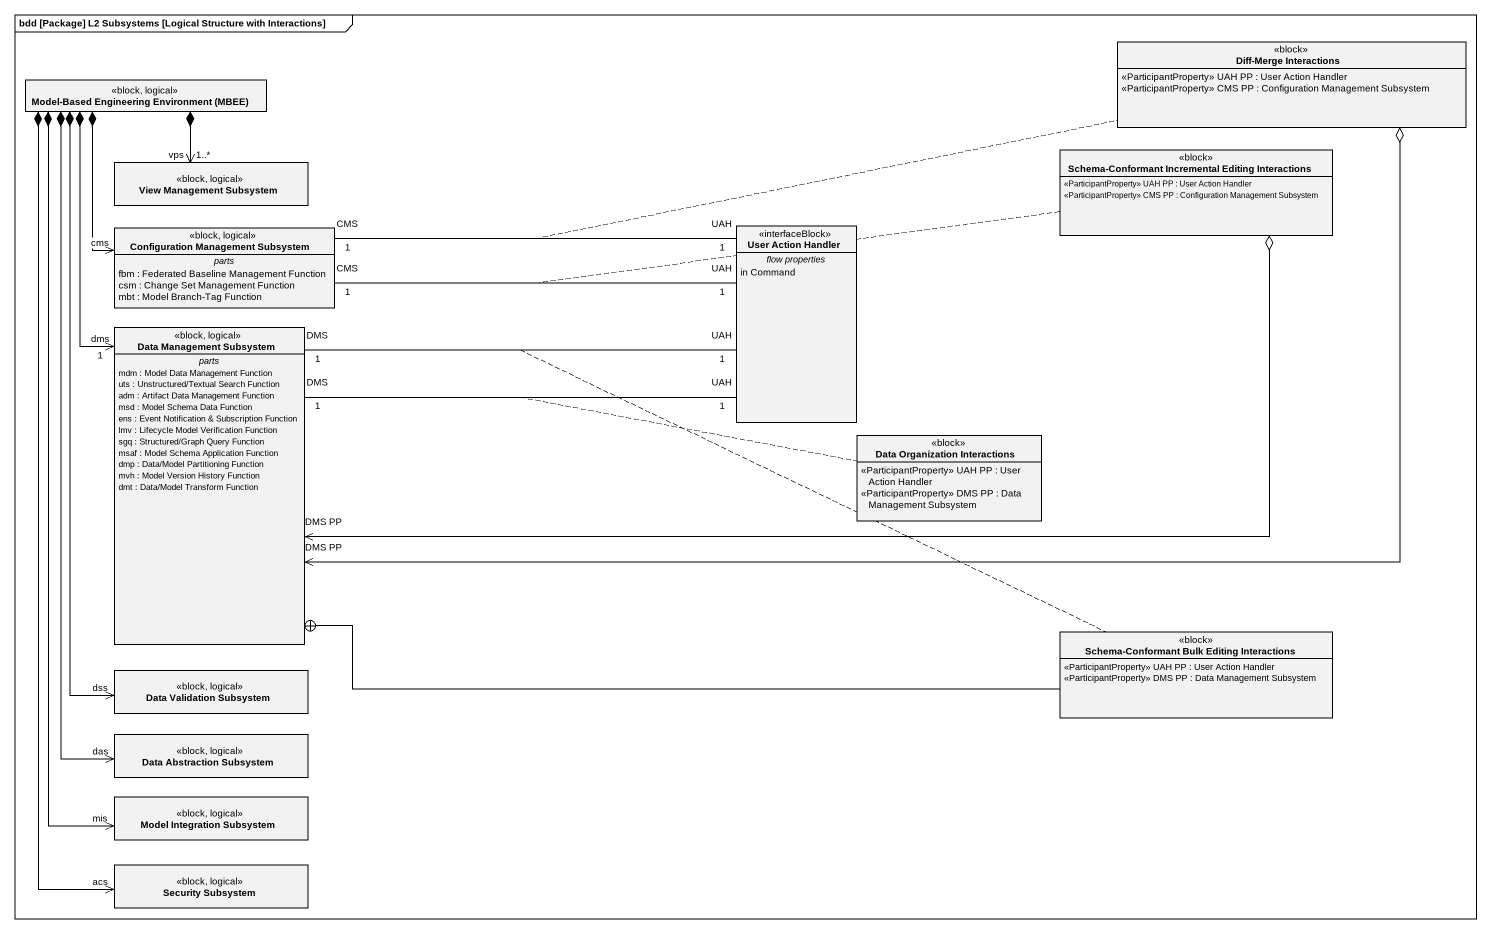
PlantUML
@startuml
mainframe bdd [Package] L2 Subsystems [Logical Structure with Interactions]
hide circle
hide empty members
class "Diff-Merge Interactions" as Diff_Merge_Interactions <<block>> {
  <<ParticipantProperty>> UAH PP : User Action Handler
  <<ParticipantProperty>> CMS PP : Configuration Management Subsystem
}
class "Model-Based Engineering Environment (MBEE)" as Model_Based_Engineering <<block, logical>>
class "View Management Subsystem" as View_Management_Subsystem <<block, logical>>
class "Schema-Conformant Incremental Editing Interactions" as Schema_Conformant <<block>> {
  <<ParticipantProperty>> UAH PP : User Action Handler
  <<ParticipantProperty>> CMS PP : Configuration Management Subsystem
}
class "Configuration Management Subsystem" as Configuration_Management <<block, logical>> {
  -- parts --
  fbm : Federated Baseline Management Function
  csm : Change Set Management Function
  mbt : Model Branch-Tag Function
}
class "User Action Handler" as User_Action_Handler <<interfaceBlock>> {
  -- flow properties --
  in Command
}
class "Data Management Subsystem" as Data_Management_Subsystem <<block, logical>> {
  -- parts --
  mdm : Model Data Management Function
  uts : Unstructured/Textual Search Function
  adm : Artifact Data Management Function
  msd : Model Schema Data Function
  ens : Event Notification & Subscription Function
  lmv : Lifecycle Model Verification Function
  sgq : Structured/Graph Query Function
  msaf : Model Schema Application Function
  dmp : Data/Model Partitioning Function
  mvh : Model Version History Function
  dmt : Data/Model Transform Function
}
class "Data Organization Interactions" as Data_Organization <<block>> {
  <<ParticipantProperty>> UAH PP : User Action Handler
  <<ParticipantProperty>> DMS PP : Data Management Subsystem
}
class "Schema-Conformant Bulk Editing Interactions" as Schema_Conformant_Bulk <<block>> {
  <<ParticipantProperty>> UAH PP : User Action Handler
  <<ParticipantProperty>> DMS PP : Data Management Subsystem
}
class "Data Validation Subsystem" as Data_Validation_Subsystem <<block, logical>>
class "Data Abstraction Subsystem" as Data_Abstraction_Subsystem <<block, logical>>
class "Model Integration Subsystem" as Model_Integration_Subsystem <<block, logical>>
class "Security Subsystem" as Security_Subsystem <<block, logical>>
Diff_Merge_Interactions o-left-> "DMS PP" Data_Management_Subsystem
Model_Based_Engineering *--> "vps\n1..*" View_Management_Subsystem
Model_Based_Engineering *--> "cms" Configuration_Management
Model_Based_Engineering *--> "dms\n1" Data_Management_Subsystem
Model_Based_Engineering *--> "dss" Data_Validation_Subsystem
Model_Based_Engineering *--> "das" Data_Abstraction_Subsystem
Model_Based_Engineering *--> "mis" Model_Integration_Subsystem
Model_Based_Engineering *--> "acs" Security_Subsystem
Schema_Conformant o-left-> "DMS PP" Data_Management_Subsystem
Configuration_Management "CMS\n1" -right- "UAH\n1" User_Action_Handler
(Configuration_Management, User_Action_Handler) .. Schema_Conformant
Configuration_Management "CMS\n1" -right- "UAH\n1" User_Action_Handler
(Configuration_Management, User_Action_Handler) .. Diff_Merge_Interactions
Data_Management_Subsystem "DMS\n1" -right- "UAH\n1" User_Action_Handler
(Data_Management_Subsystem, User_Action_Handler) .. Schema_Conformant_Bulk
Data_Management_Subsystem "1\nDMS" -right- "1\nUAH" User_Action_Handler
(Data_Management_Subsystem, User_Action_Handler) .. Data_Organization
Schema_Conformant_Bulk -left-+ Data_Management_Subsystem
@enduml
